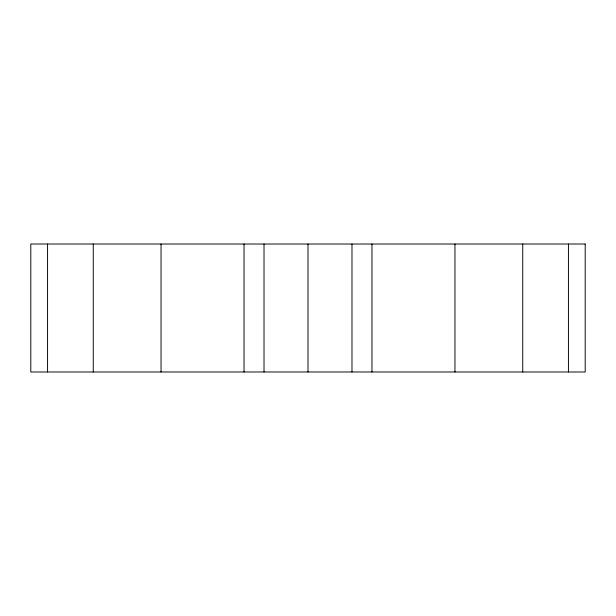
<?xml version="1.0" encoding="UTF-8"?>
<svg xmlns="http://www.w3.org/2000/svg" width="616" height="616" viewBox="0 0 616 616"><rect width="100%" height="100%" fill="white"/><g stroke="black" fill="none" stroke-linecap="round" stroke-linejoin="round"><path stroke-width="0.92" d="M568.437 244.013L568.437 371.987M522.738 244.013L522.738 371.987M454.962 244.013L454.962 371.987M371.972 244.013L371.972 371.987M351.982 244.013L351.982 371.987M308 244.013L308 371.987M264.018 244.013L264.018 371.987M244.028 244.013L244.028 371.987M161.038 244.013L161.038 371.987M93.262 244.013L93.262 371.987M47.563 244.013L47.563 371.987M585.2 244.013L30.8 244.013L30.8 371.987L585.2 371.987L585.2 244.013"/></g></svg>
